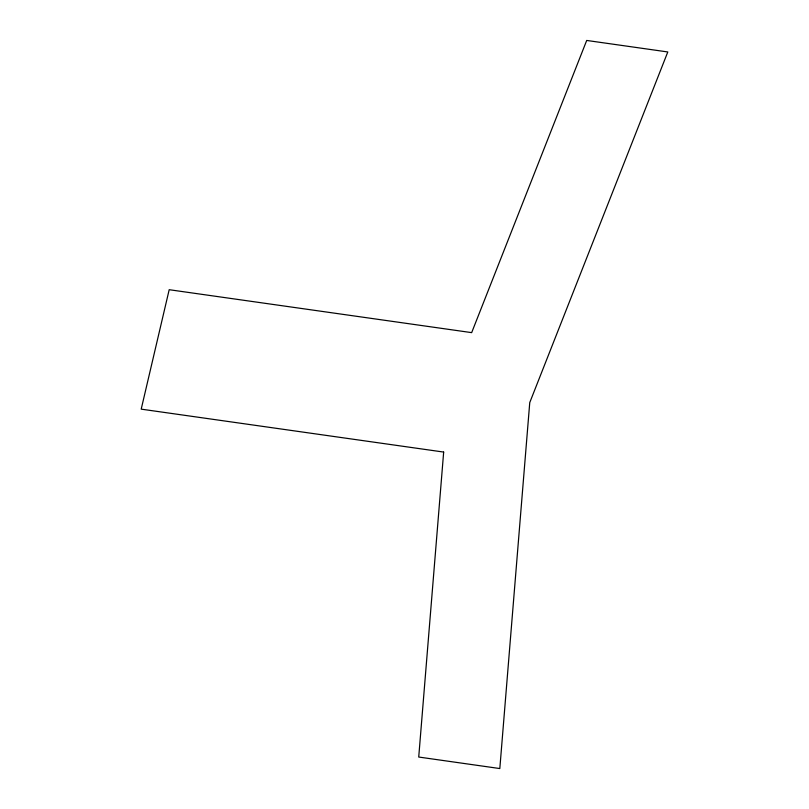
<?xml version="1.0" encoding="UTF-8"?>
<svg xmlns="http://www.w3.org/2000/svg" width="809" height="809" viewBox="0 0 809 809"><rect width="100%" height="100%" fill="white"/><g stroke="black" fill="none" stroke-linecap="round" stroke-linejoin="round"><path stroke-width="1.21" d="M443.666 452.069L418.728 757.042L499.82 768.55L529.753 402.579L667.799 51.958L586.707 40.45L471.667 332.63L169.192 289.703L141.201 409.142L443.666 452.069"/></g></svg>
